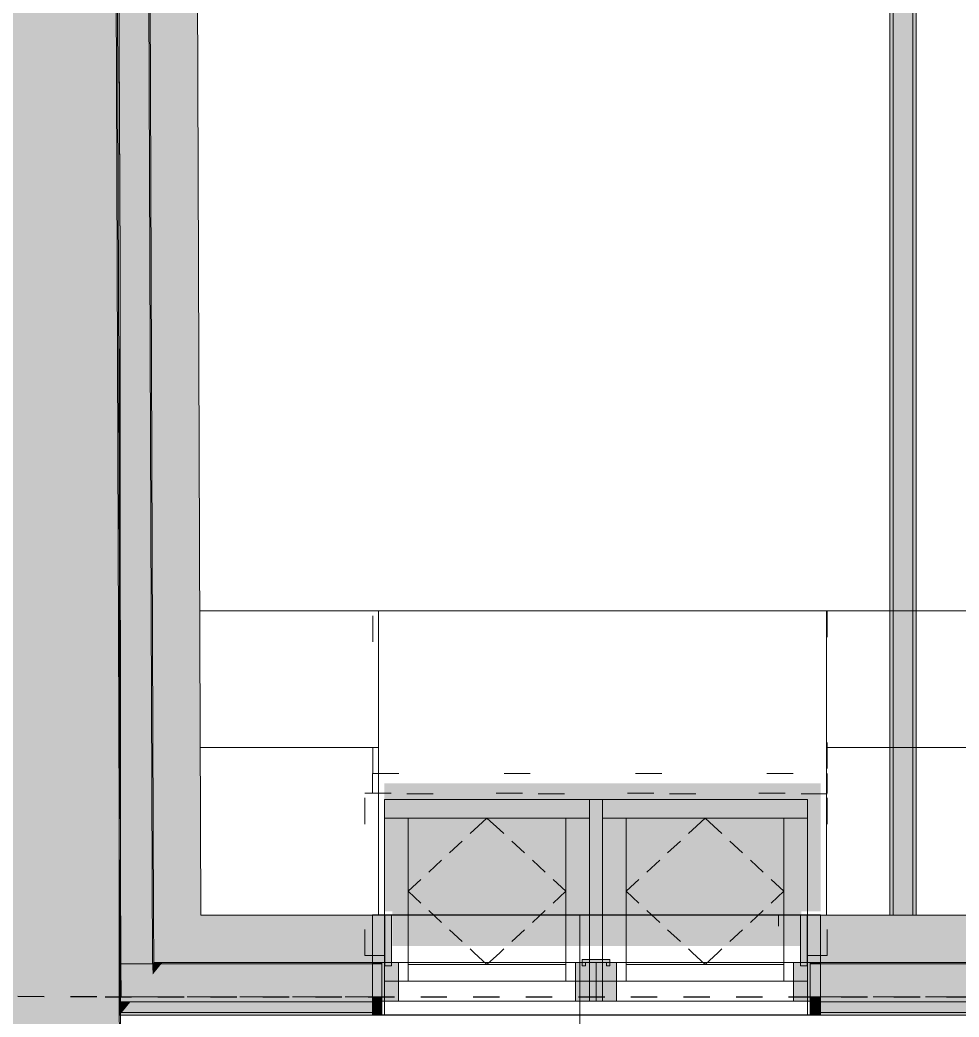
# Model space of a CAD drawing. Header units: metres. Extents: x -3 to 171, y -23 to 41.
# Drawn here: x 133.054 to 136.628, y 20.383 to 24.177 of the extents above; entities that cross this region are included whole.
import ezdxf

# ---------------------------------------------------------------- set-up
doc = ezdxf.new("R2010")
doc.units = ezdxf.units.M
doc.header["$MEASUREMENT"] = 0
doc.linetypes.add('Baufluchtlinie', pattern=[0.013, 0.008, -0.005])
doc.linetypes.add('UNSICHTBAR', pattern=[0.4, 0, -0.4])
for name, color, linetype in [('110 Wand Aussen', 7, 'Continuous'), ('130 Wand Innen', 7, 'Continuous'), ('310 Dachkonstruktion massiv', 7, 'Continuous'), ('325 Dachfenster', 7, 'Continuous'), ('725 Nachbarbebauung', 7, 'Continuous'), ('815 Raumbegrenzung', 7, 'Continuous'), ('905 VP Beschriftung Übersicht.Übersicht', 7, 'Continuous'), ('Neubau_840 Baulinien', 7, 'Continuous')]:
    doc.layers.add(name, color=color, linetype=linetype)
doc.linetypes.add('Grenze Grundstück', pattern='A,0,[1,415_260415_PP_VA_1_7 1 DG1.Shx,S=0.00031746,R=0,X=0,Y=0],-0.04,0', length=0.04)

# ---------------------------------------------------------------- blocks, each defined once
blk = doc.blocks.new('Einfache Fensteröffnung[1]_2', base_point=(133.3792, 35.4602))
at = {"layer": '110 Wand Aussen', "color": 7, "linetype": 'Continuous', "lineweight": 18}
for p, q in [((136.8412, 20.5902), (136.8412, 20.7702)), ((138.5452, 20.5902), (138.5452, 20.7702))]:
    blk.add_line(p, q, dxfattribs=at)
at = {"layer": '110 Wand Aussen', "color": 7, "linetype": 'Continuous', "lineweight": 25}
for p, q in [((138.5452, 20.7702), (136.8412, 20.7702)), ((138.5452, 20.3902), (136.8412, 20.3902))]:
    blk.add_line(p, q, dxfattribs=at)
at = {"layer": '110 Wand Aussen', "color": 7, "linetype": 'Continuous', "lineweight": 13}
for p, q in [((136.8412, 20.5852), (136.8412, 20.5902)), ((136.8412, 20.4602), (136.8412, 20.5852)), ((138.5452, 20.5852), (138.5452, 20.5902)), ((138.5452, 20.4602), (138.5452, 20.5852)), ((136.8412, 20.4402), (136.8412, 20.4602)), ((138.5452, 20.4402), (138.5452, 20.4602)), ((136.8412, 20.4002), (136.8412, 20.4402)), ((138.5452, 20.4002), (138.5452, 20.4402)), ((136.8412, 20.3902), (136.8412, 20.4002)), ((138.5452, 20.3902), (138.5452, 20.4002))]:
    blk.add_line(p, q, dxfattribs=at)
blk = doc.blocks.new('Einfache Fensteröffnung[2]_2', base_point=(133.3792, 35.4602))
at = {"layer": '110 Wand Aussen', "color": 7, "linetype": 'Continuous', "lineweight": 18}
for p, q in [((134.3962, 20.5902), (134.3962, 20.7702)), ((136.1002, 20.5902), (136.1002, 20.7702))]:
    blk.add_line(p, q, dxfattribs=at)
at = {"layer": '110 Wand Aussen', "color": 7, "linetype": 'Continuous', "lineweight": 25}
for p, q in [((136.1002, 20.7702), (134.3962, 20.7702)), ((136.1002, 20.3902), (134.3962, 20.3902))]:
    blk.add_line(p, q, dxfattribs=at)
at = {"layer": '110 Wand Aussen', "color": 7, "linetype": 'Continuous', "lineweight": 13}
for p, q in [((134.3962, 20.5852), (134.3962, 20.5902)), ((134.3962, 20.4602), (134.3962, 20.5852)), ((136.1002, 20.5852), (136.1002, 20.5902)), ((136.1002, 20.4602), (136.1002, 20.5852)), ((134.3962, 20.4402), (134.3962, 20.4602)), ((136.1002, 20.4402), (136.1002, 20.4602)), ((134.3962, 20.4002), (134.3962, 20.4402)), ((136.1002, 20.4002), (136.1002, 20.4402)), ((134.3962, 20.3902), (134.3962, 20.4002)), ((136.1002, 20.3902), (136.1002, 20.4002))]:
    blk.add_line(p, q, dxfattribs=at)
blk = doc.blocks.new('Wand_5_2', base_point=(139.6392, 20.4602))
at = {"layer": '110 Wand Aussen', "linetype": 'Continuous', "lineweight": 0, "true_color": 0x000000}
for points in [[(133.7431, 20.7702), (133.7437, 20.5902), (134.3962, 20.5902), (134.3962, 20.7702)], [(136.8412, 20.7702), (136.1002, 20.7702), (136.1002, 20.5902), (136.8412, 20.5902)], [(139.6392, 20.7702), (138.5452, 20.7702), (138.5452, 20.5902), (139.6392, 20.5902)], [(133.4913, 20.4602), (133.5589, 20.5435), (133.5587, 20.5852), (133.4387, 20.5852), (133.4392, 20.4602)], [(133.4913, 20.4602), (134.3962, 20.4602), (134.3962, 20.5852), (133.5928, 20.5852)], [(133.5587, 20.5852), (133.5589, 20.5435), (133.5639, 20.5496), (133.5637, 20.5852)], [(133.5928, 20.5852), (133.5969, 20.5902), (133.5637, 20.5902), (133.5637, 20.5852)], [(133.5637, 20.5852), (133.5639, 20.5496), (133.5928, 20.5852)], [(133.5928, 20.5852), (134.3962, 20.5852), (134.3962, 20.5902), (133.5969, 20.5902)], [(136.8412, 20.5902), (136.1002, 20.5902), (136.1002, 20.5852), (136.8412, 20.5852)], [(136.1002, 20.4602), (136.8412, 20.4602), (136.8412, 20.5852), (136.1002, 20.5852)], [(139.6392, 20.5902), (138.5452, 20.5902), (138.5452, 20.5852), (139.6392, 20.5852)], [(138.5452, 20.4602), (139.6392, 20.4602), (139.6392, 20.5852), (138.5452, 20.5852)], [(133.4393, 20.4402), (133.4392, 20.4602), (133.4342, 20.4602), (133.4343, 20.4402)], [(133.4751, 20.4402), (133.4913, 20.4602), (133.4392, 20.4602), (133.4393, 20.4402)], [(133.4751, 20.4402), (134.3962, 20.4402), (134.3962, 20.4602), (133.4913, 20.4602)], [(136.1002, 20.4402), (136.8412, 20.4402), (136.8412, 20.4602), (136.1002, 20.4602)], [(138.5452, 20.4402), (139.6392, 20.4402), (139.6392, 20.4602), (138.5452, 20.4602)], [(133.4344, 20.4002), (133.4345, 20.3902), (133.4394, 20.3964), (133.4394, 20.4002)], [(133.4345, 20.3902), (134.3962, 20.3902), (134.3962, 20.4002), (133.4426, 20.4002)], [(133.4394, 20.4002), (133.4394, 20.3964), (133.4426, 20.4002)], [(136.1002, 20.4002), (136.1002, 20.3902), (136.8412, 20.3902), (136.8412, 20.4002)], [(138.5452, 20.4002), (138.5452, 20.3902), (139.6392, 20.3902), (139.6392, 20.4002)]]:
    blk.add_hatch(color=18, dxfattribs=at).paths.add_polyline_path(points)
at = {"layer": '110 Wand Aussen', "linetype": 'Continuous', "lineweight": 0, "true_color": 0xffffff}
for points in [[(133.4394, 20.4002), (133.4393, 20.4402), (133.4343, 20.4402), (133.4344, 20.4002)], [(133.4426, 20.4002), (133.4751, 20.4402), (133.4393, 20.4402), (133.4394, 20.4002)], [(133.4426, 20.4002), (134.3962, 20.4002), (134.3962, 20.4402), (133.4751, 20.4402)], [(136.1002, 20.4002), (136.8412, 20.4002), (136.8412, 20.4402), (136.1002, 20.4402)], [(138.5452, 20.4002), (139.6392, 20.4002), (139.6392, 20.4402), (138.5452, 20.4402)]]:
    blk.add_hatch(color=7, dxfattribs=at).paths.add_polyline_path(points)
at = {"layer": '110 Wand Aussen', "color": 7, "linetype": 'Continuous', "lineweight": 18}
for p, q in [((134.3962, 20.5902), (134.3962, 20.7702)), ((136.1002, 20.5902), (136.1002, 20.7702)), ((136.8412, 20.5902), (136.8412, 20.7702)), ((138.5452, 20.5902), (138.5452, 20.7702)), ((133.5969, 20.5902), (133.5637, 20.5902)), ((133.5969, 20.5902), (133.7437, 20.5902)), ((133.7437, 20.5902), (134.3962, 20.5902)), ((136.1002, 20.5902), (136.8412, 20.5902)), ((138.5452, 20.5902), (139.6392, 20.5902))]:
    blk.add_line(p, q, dxfattribs=at)
at = {"layer": '110 Wand Aussen', "color": 7, "linetype": 'Continuous', "lineweight": 13}
for p, q in [((133.5587, 20.5852), (133.4387, 20.5852)), ((133.4387, 20.5852), (133.4392, 20.4602)), ((133.5637, 20.5852), (133.5587, 20.5852)), ((133.5928, 20.5852), (133.5637, 20.5852)), ((133.5928, 20.5852), (134.3962, 20.5852)), ((134.3962, 20.5852), (134.3962, 20.5902)), ((134.3962, 20.4602), (134.3962, 20.5852)), ((136.1002, 20.5852), (136.1002, 20.5902)), ((136.1002, 20.5852), (136.8412, 20.5852)), ((136.1002, 20.4602), (136.1002, 20.5852)), ((136.8412, 20.5852), (136.8412, 20.5902)), ((136.8412, 20.4602), (136.8412, 20.5852)), ((138.5452, 20.5852), (138.5452, 20.5902)), ((138.5452, 20.5852), (139.6392, 20.5852)), ((138.5452, 20.4602), (138.5452, 20.5852)), ((134.3962, 20.4402), (134.3962, 20.4602)), ((136.1002, 20.4402), (136.1002, 20.4602)), ((136.8412, 20.4402), (136.8412, 20.4602)), ((138.5452, 20.4402), (138.5452, 20.4602)), ((133.4393, 20.4402), (133.4343, 20.4402)), ((133.4751, 20.4402), (133.4393, 20.4402)), ((133.4751, 20.4402), (134.3962, 20.4402)), ((134.3962, 20.4002), (134.3962, 20.4402)), ((136.1002, 20.4402), (136.8412, 20.4402)), ((136.1002, 20.4002), (136.1002, 20.4402)), ((136.8412, 20.4002), (136.8412, 20.4402)), ((138.5452, 20.4402), (139.6392, 20.4402)), ((138.5452, 20.4002), (138.5452, 20.4402)), ((133.4394, 20.4002), (133.4344, 20.4002)), ((133.4426, 20.4002), (133.4394, 20.4002)), ((133.4426, 20.4002), (134.3962, 20.4002)), ((134.3962, 20.3902), (134.3962, 20.4002)), ((136.1002, 20.4002), (136.8412, 20.4002)), ((136.1002, 20.3902), (136.1002, 20.4002)), ((136.8412, 20.3902), (136.8412, 20.4002)), ((138.5452, 20.4002), (139.6392, 20.4002)), ((138.5452, 20.3902), (138.5452, 20.4002))]:
    blk.add_line(p, q, dxfattribs=at)
at = {"layer": '110 Wand Aussen', "color": 7, "linetype": 'Baufluchtlinie', "lineweight": 0}
for p, q in [((133.4392, 20.4602), (133.4342, 20.4602)), ((133.4913, 20.4602), (133.4392, 20.4602)), ((133.4913, 20.4602), (134.3962, 20.4602)), ((136.1002, 20.4602), (136.8412, 20.4602)), ((138.5452, 20.4602), (139.6392, 20.4602))]:
    blk.add_line(p, q, dxfattribs=at)
at = {"layer": '110 Wand Aussen', "color": 7, "linetype": 'Continuous', "lineweight": 18, "flags": 128}
for points in [[(134.3962, 20.7702), (133.7431, 20.7702)], [(136.8412, 20.7702), (136.1002, 20.7702)], [(139.6392, 20.7702), (138.5452, 20.7702)]]:
    blk.add_lwpolyline(points, dxfattribs=at)
at = {"layer": '110 Wand Aussen', "color": 7, "linetype": 'Continuous', "lineweight": 13, "flags": 128}
for points in [[(139.6392, 20.4602), (139.6392, 20.5852)], [(133.4343, 20.4402), (133.4342, 20.4602)], [(139.6392, 20.4402), (139.6392, 20.4602)], [(133.4344, 20.4002), (133.4343, 20.4402)], [(139.6392, 20.4002), (139.6392, 20.4402)], [(133.4345, 20.3902), (133.4344, 20.4002)], [(133.4345, 20.3902), (134.3962, 20.3902)], [(136.1002, 20.3902), (136.8412, 20.3902)], [(138.5452, 20.3902), (139.6392, 20.3902)], [(139.6392, 20.3902), (139.6392, 20.4002)]]:
    blk.add_lwpolyline(points, dxfattribs=at)
at = {"layer": '110 Wand Aussen', "color": 7, "linetype": 'Continuous', "lineweight": 13}
for name in ['Einfache Fensteröffnung[2]_2', 'Einfache Fensteröffnung[1]_2']:
    blk.add_blockref(name, (133.3792, 35.4602), dxfattribs=at)
blk = doc.blocks.new('Decke_6_2', base_point=(121.7766, 27.7159))
at = {"layer": '725 Nachbarbebauung', "linetype": 'Continuous', "lineweight": 0, "true_color": 0x1f1f1f}
blk.add_hatch(color=250, dxfattribs=at).paths.add_polyline_path([(121.7766, 27.7159), (125.924, 12.4101), (126.6488, 12.3921), (133.2526, 12.2408), (133.4382, 12.2396), (133.432, 21.2655), (133.4356, 23.2572), (133.3891, 33.3817), (123.3599, 33.4094), (121.802, 33.4284)])
at = {"layer": '725 Nachbarbebauung', "color": 8, "linetype": 'Continuous', "lineweight": 13, "flags": 128}
blk.add_lwpolyline([(121.7766, 27.7159), (125.924, 12.4101), (126.6488, 12.3921), (133.2526, 12.2408), (133.4382, 12.2396), (133.432, 21.2655), (133.4356, 23.2572), (133.3891, 33.3817), (123.3599, 33.4094), (121.802, 33.4284)], close=True, dxfattribs=at)
blk = doc.blocks.new('Wand_36_2', base_point=(133.4342, 20.4602))
at = {"layer": '110 Wand Aussen', "linetype": 'Continuous', "lineweight": 0, "true_color": 0x000000}
for points in [[(133.4392, 20.4602), (133.401, 30.8911), (133.396, 30.891), (133.4342, 20.4602)], [(133.5587, 20.5852), (133.521, 30.8915), (133.401, 30.8911), (133.4387, 20.5852)], [(133.5637, 20.5902), (133.526, 30.8915), (133.521, 30.8915), (133.5587, 20.5902)], [(133.7431, 20.7702), (133.7059, 30.8922), (133.526, 30.8915), (133.5631, 20.7702)], [(133.7431, 20.7702), (133.5631, 20.7702), (133.5637, 20.5902), (133.5969, 20.5902)], [(133.7431, 20.7702), (133.5969, 20.5902), (133.7437, 20.5902)], [(133.5637, 20.5852), (133.5637, 20.5902), (133.5587, 20.5902), (133.5587, 20.5852)]]:
    blk.add_hatch(color=18, dxfattribs=at).paths.add_polyline_path(points)
at = {"layer": '110 Wand Aussen', "color": 7, "linetype": 'Continuous', "lineweight": 13}
for p, q in [((133.401, 30.8911), (133.4387, 20.5852)), ((133.521, 30.8915), (133.5587, 20.5902)), ((133.5587, 20.5852), (133.4387, 20.5852)), ((133.4387, 20.5852), (133.4392, 20.4602)), ((133.5587, 20.5902), (133.5587, 20.5852)), ((133.5637, 20.5852), (133.5587, 20.5852))]:
    blk.add_line(p, q, dxfattribs=at)
at = {"layer": '110 Wand Aussen', "color": 7, "linetype": 'Continuous', "lineweight": 18}
for p, q in [((133.526, 30.8915), (133.5631, 20.7702)), ((133.5631, 20.7702), (133.5637, 20.5902)), ((133.5969, 20.5902), (133.5637, 20.5902)), ((133.5969, 20.5902), (133.7437, 20.5902))]:
    blk.add_line(p, q, dxfattribs=at)
at = {"layer": '110 Wand Aussen', "color": 7, "linetype": 'Baufluchtlinie', "lineweight": 0}
blk.add_line((133.4392, 20.4602), (133.4342, 20.4602), dxfattribs=at)
at = {"layer": '110 Wand Aussen', "color": 7, "linetype": 'Continuous', "lineweight": 13, "flags": 128}
blk.add_lwpolyline([(133.396, 30.891), (133.4342, 20.4602)], dxfattribs=at)
at = {"layer": '110 Wand Aussen', "color": 7, "linetype": 'Continuous', "lineweight": 18, "flags": 128}
blk.add_lwpolyline([(133.7431, 20.7702), (133.712, 29.2352)], dxfattribs=at)
blk = doc.blocks.new('Wand_50_2', base_point=(136.4642, 28.1352))
at = {"layer": '130 Wand Innen', "linetype": 'Continuous', "lineweight": 0, "true_color": 0x000000}
for points in [[(136.3642, 20.7702), (136.3767, 20.7702), (136.3767, 26.0402), (136.3642, 26.0402)], [(136.3767, 26.0402), (136.3767, 20.7702), (136.4517, 20.7702), (136.4517, 26.0402)], [(136.4517, 26.0402), (136.4517, 20.7702), (136.4642, 20.7702), (136.4642, 26.0402)]]:
    blk.add_hatch(color=18, dxfattribs=at).paths.add_polyline_path(points)
at = {"layer": '130 Wand Innen', "color": 7, "linetype": 'Continuous', "lineweight": 18}
for p, q in [((136.3767, 26.0402), (136.3767, 20.7702)), ((136.4517, 20.7702), (136.4517, 26.0402))]:
    blk.add_line(p, q, dxfattribs=at)
at = {"layer": '130 Wand Innen', "color": 7, "linetype": 'Continuous', "lineweight": 18, "flags": 128}
for points in [[(136.3642, 26.0402), (136.3642, 20.7702)], [(136.4642, 20.7702), (136.4642, 25.8352)], [(136.3642, 20.7702), (136.4642, 20.7702)]]:
    blk.add_lwpolyline(points, dxfattribs=at)
blk = doc.blocks.new('VELUX VerticalBundle[18]_2', base_point=(133.3792, 35.4602))
at = {"layer": '325 Dachfenster', "linetype": 'Continuous', "lineweight": 0, "true_color": 0x000000}
for points in [[(134.4684, 20.5782), (134.4684, 20.6902), (134.4684, 20.7702), (134.4434, 20.7702), (134.4434, 20.6902), (134.4434, 20.5782)], [(136.0242, 20.5782), (136.0492, 20.5782), (136.0492, 20.6902), (136.0492, 20.7702), (136.0242, 20.7702), (136.0242, 20.6902)], [(135.194, 20.5781), (135.2065, 20.5781), (135.2065, 20.5897), (135.2861, 20.5897), (135.2861, 20.5781), (135.2986, 20.5781), (135.2986, 20.6022), (135.194, 20.6022)], [(134.4413, 20.5899), (134.4313, 20.5899), (134.4313, 20.4429), (134.4413, 20.4429)], [(134.4944, 20.5899), (134.4413, 20.5899), (134.4413, 20.4429), (134.4944, 20.4429)], [(135.2213, 20.5899), (135.1682, 20.5899), (135.1682, 20.4429), (135.2213, 20.4429)], [(135.2463, 20.5899), (135.2213, 20.5899), (135.2213, 20.4429), (135.2463, 20.4429)], [(135.2713, 20.5899), (135.2463, 20.5899), (135.2463, 20.4429), (135.2713, 20.4429)], [(135.3244, 20.5899), (135.2713, 20.5899), (135.2713, 20.4429), (135.3244, 20.4429)], [(136.0513, 20.5899), (135.9982, 20.5899), (135.9982, 20.4429), (136.0513, 20.4429)], [(136.0613, 20.5899), (136.0513, 20.5899), (136.0513, 20.4429), (136.0613, 20.4429)]]:
    blk.add_hatch(color=18, dxfattribs=at).paths.add_polyline_path(points)
at = {"layer": '325 Dachfenster', "color": 7, "linetype": 'Continuous', "lineweight": 18}
for p, q in [((135.1682, 20.5899), (134.4944, 20.5899)), ((135.9982, 20.5899), (135.3244, 20.5899)), ((135.1682, 20.4429), (134.4944, 20.4429)), ((135.1682, 20.4429), (134.4944, 20.4429)), ((135.9982, 20.4429), (135.3244, 20.4429)), ((135.9982, 20.4429), (135.3244, 20.4429))]:
    blk.add_line(p, q, dxfattribs=at)
at = {"layer": '325 Dachfenster', "color": 7, "linetype": 'Continuous', "lineweight": 18, "flags": 128}
for points in [[(134.4684, 20.5782), (134.4434, 20.5782), (134.4434, 20.6902), (134.4434, 20.7702), (134.4684, 20.7702), (134.4684, 20.6902)], [(136.0242, 20.5782), (136.0492, 20.5782), (136.0492, 20.6902), (136.0492, 20.7702), (136.0242, 20.7702), (136.0242, 20.6902)], [(135.194, 20.5781), (135.194, 20.6022), (135.2986, 20.6022), (135.2986, 20.5781), (135.2861, 20.5781), (135.2861, 20.5897), (135.2065, 20.5897), (135.2065, 20.5781)], [(134.4413, 20.5899), (134.4313, 20.5899), (134.4313, 20.4429), (134.4413, 20.4429)], [(135.2463, 20.5899), (135.2213, 20.5899), (135.2213, 20.4429), (135.2463, 20.4429)], [(135.2713, 20.5899), (135.2463, 20.5899), (135.2463, 20.4429), (135.2713, 20.4429)], [(136.0613, 20.5899), (136.0513, 20.5899), (136.0513, 20.4429), (136.0613, 20.4429)]]:
    blk.add_lwpolyline(points, close=True, dxfattribs=at)
at = {"layer": '325 Dachfenster', "color": 7, "linetype": 'Continuous', "lineweight": 13, "flags": 128}
for points in [[(134.4944, 20.5899), (134.4413, 20.5899), (134.4413, 20.4429), (134.4944, 20.4429)], [(135.2213, 20.5899), (135.1682, 20.5899), (135.1682, 20.4429), (135.2213, 20.4429)], [(135.3244, 20.5899), (135.2713, 20.5899), (135.2713, 20.4429), (135.3244, 20.4429)], [(136.0513, 20.5899), (135.9982, 20.5899), (135.9982, 20.4429), (136.0513, 20.4429)]]:
    blk.add_lwpolyline(points, close=True, dxfattribs=at)
blk = doc.blocks.new('Wand_134_2', base_point=(134.3962, 20.4602))
at = {"layer": '325 Dachfenster', "linetype": 'Continuous', "lineweight": 0, "true_color": 0x000000}
for points in [[(134.3962, 20.7702), (134.3962, 20.5902), (134.4434, 20.5902), (134.4434, 20.6902), (134.4434, 20.7702)], [(136.0492, 20.6902), (136.0492, 20.5902), (136.1002, 20.5902), (136.1002, 20.7702), (136.0492, 20.7702)], [(134.3962, 20.5902), (134.3962, 20.5852), (134.4313, 20.5852), (134.4313, 20.5902)], [(134.3962, 20.4602), (134.4313, 20.4602), (134.4313, 20.5852), (134.3962, 20.5852)], [(136.0613, 20.5852), (136.1002, 20.5852), (136.1002, 20.5902), (136.0613, 20.5902)], [(136.0613, 20.4602), (136.1002, 20.4602), (136.1002, 20.5852), (136.0613, 20.5852)], [(134.3962, 20.4402), (134.4313, 20.4402), (134.4313, 20.4602), (134.3962, 20.4602)], [(136.0613, 20.4402), (136.1002, 20.4402), (136.1002, 20.4602), (136.0613, 20.4602)], [(134.4313, 20.4002), (134.3962, 20.4002), (134.3962, 20.3902), (134.4313, 20.3902)], [(136.1002, 20.4002), (136.0613, 20.4002), (136.0613, 20.3902), (136.1002, 20.3902)]]:
    blk.add_hatch(color=18, dxfattribs=at).paths.add_polyline_path(points)
at = {"layer": '325 Dachfenster', "linetype": 'Continuous', "lineweight": 0, "true_color": 0xffffff}
for points in [[(134.3962, 20.4002), (134.4313, 20.4002), (134.4313, 20.4402), (134.3962, 20.4402)], [(136.0613, 20.4002), (136.1002, 20.4002), (136.1002, 20.4402), (136.0613, 20.4402)]]:
    blk.add_hatch(color=7, dxfattribs=at).paths.add_polyline_path(points)
at = {"layer": '325 Dachfenster', "color": 7, "linetype": 'Continuous', "lineweight": 18}
for p, q in [((134.4684, 20.6902), (134.4684, 20.7702)), ((136.0242, 20.6902), (136.0242, 20.7702)), ((134.4684, 20.5902), (134.4684, 20.6902)), ((136.0242, 20.5902), (136.0242, 20.6902)), ((134.3962, 20.5902), (134.4313, 20.5902)), ((134.4684, 20.5902), (134.4313, 20.5902)), ((134.4313, 20.5902), (134.4313, 20.3902)), ((136.0242, 20.5902), (136.0613, 20.5902)), ((136.0613, 20.5902), (136.1002, 20.5902)), ((136.0613, 20.5902), (136.0613, 20.3902))]:
    blk.add_line(p, q, dxfattribs=at)
at = {"layer": '325 Dachfenster', "color": 7, "linetype": 'Continuous', "lineweight": 13}
for p, q in [((134.3962, 20.5852), (134.4313, 20.5852)), ((136.0613, 20.5852), (136.1002, 20.5852)), ((134.3962, 20.4402), (134.4313, 20.4402)), ((136.0613, 20.4402), (136.1002, 20.4402)), ((134.3962, 20.4002), (134.4313, 20.4002)), ((136.0613, 20.4002), (136.1002, 20.4002))]:
    blk.add_line(p, q, dxfattribs=at)
at = {"layer": '325 Dachfenster', "color": 7, "linetype": 'Baufluchtlinie', "lineweight": 0}
for p, q in [((134.3962, 20.4602), (134.4313, 20.4602)), ((136.0613, 20.4602), (136.1002, 20.4602))]:
    blk.add_line(p, q, dxfattribs=at)
at = {"layer": '325 Dachfenster', "color": 7, "linetype": 'Continuous', "lineweight": 18, "flags": 128}
for points in [[(134.4434, 20.7702), (134.3962, 20.7702)], [(136.1002, 20.7702), (136.0492, 20.7702)]]:
    blk.add_lwpolyline(points, dxfattribs=at)
at = {"layer": '325 Dachfenster', "color": 7, "linetype": 'Continuous', "lineweight": 13, "flags": 128}
for points in [[(134.3962, 20.3902), (134.4313, 20.3902)], [(136.0613, 20.3902), (136.1002, 20.3902)]]:
    blk.add_lwpolyline(points, dxfattribs=at)
at = {"layer": '325 Dachfenster', "color": 7, "linetype": 'Continuous', "lineweight": 13}
blk.add_blockref('VELUX VerticalBundle[18]_2', (133.3792, 35.4602), dxfattribs=at)
blk = doc.blocks.new('VELUX SlopeRoofBundle[32]_2', base_point=(133.3792, 35.4602))
at = {"layer": '325 Dachfenster', "linetype": 'Continuous', "lineweight": 0, "flags": 128}
for points in [[(134.4413, 21.2105), (134.4413, 21.1398), (134.4413, 20.6164), (134.4413, 20.519), (134.4413, 20.3902)], [(134.4413, 21.2105), (135.2213, 21.2105), (135.2713, 21.2105), (136.0513, 21.2105)], [(135.2213, 21.2105), (135.2213, 21.1398), (135.2213, 20.519)], [(135.2713, 21.2105), (135.2713, 21.1398), (135.2713, 20.519)], [(136.0513, 21.2105), (136.0513, 21.1398), (136.0513, 20.6164), (136.0513, 20.519), (136.0513, 20.3902)], [(134.4413, 21.1398), (134.5313, 21.1398), (134.8313, 21.1398), (135.1313, 21.1398), (135.2213, 21.1398)], [(134.5313, 21.1398), (134.5313, 20.8612), (134.5313, 20.5826), (134.5313, 20.519)], [(134.8313, 21.1398), (134.7829, 21.0948), (134.7676, 21.0806)], [(134.8313, 21.1398), (134.8798, 21.0948), (134.8951, 21.0806)], [(135.1313, 21.1398), (135.1313, 20.8612), (135.1313, 20.5826), (135.1313, 20.519)], [(135.2713, 21.1398), (135.3613, 21.1398), (135.6613, 21.1398), (135.9613, 21.1398), (136.0513, 21.1398)], [(135.3613, 21.1398), (135.3613, 20.8612), (135.3613, 20.5826), (135.3613, 20.519)], [(135.6613, 21.1398), (135.6129, 21.0948), (135.5976, 21.0806)], [(135.6613, 21.1398), (135.7098, 21.0948), (135.7251, 21.0806)], [(135.9613, 21.1398), (135.9613, 20.8612), (135.9613, 20.5826), (135.9613, 20.519)], [(134.7373, 21.0525), (134.6888, 21.0075)], [(134.9254, 21.0525), (134.9738, 21.0075)], [(135.5673, 21.0525), (135.5188, 21.0075)], [(135.7554, 21.0525), (135.8038, 21.0075)], [(134.6586, 20.9794), (134.6101, 20.9344)], [(135.0041, 20.9794), (135.0526, 20.9344)], [(135.4886, 20.9794), (135.4401, 20.9344)], [(135.8341, 20.9794), (135.8826, 20.9344)], [(134.5798, 20.9062), (134.5313, 20.8612)], [(135.0829, 20.9062), (135.1313, 20.8612)], [(135.4098, 20.9062), (135.3613, 20.8612)], [(135.9129, 20.9062), (135.9613, 20.8612)], [(134.5798, 20.8162), (134.5313, 20.8612)], [(135.0829, 20.8162), (135.1313, 20.8612)], [(135.4098, 20.8162), (135.3613, 20.8612)], [(135.9129, 20.8162), (135.9613, 20.8612)], [(134.6586, 20.7431), (134.6101, 20.7881)], [(135.0041, 20.7431), (135.0526, 20.7881)], [(135.4886, 20.7431), (135.4401, 20.7881)], [(135.8341, 20.7431), (135.8826, 20.7881)], [(134.7373, 20.6699), (134.6888, 20.715)], [(134.9254, 20.6699), (134.9738, 20.715)], [(135.5673, 20.6699), (135.5188, 20.715)], [(135.7554, 20.6699), (135.8038, 20.715)], [(134.8313, 20.5826), (134.7829, 20.6276), (134.7676, 20.6418)], [(134.8313, 20.5826), (134.8798, 20.6276), (134.8951, 20.6418)], [(135.6613, 20.5826), (135.6129, 20.6276), (135.5976, 20.6418)], [(135.6613, 20.5826), (135.7098, 20.6276), (135.7251, 20.6418)], [(134.5313, 20.5826), (134.8313, 20.5826), (135.1313, 20.5826)], [(135.3613, 20.5826), (135.6613, 20.5826), (135.9613, 20.5826)], [(136.0513, 20.519), (134.4413, 20.519)], [(136.0513, 20.3902), (135.2463, 20.3902), (134.4413, 20.3902)]]:
    blk.add_lwpolyline(points, dxfattribs=at)
blk = doc.blocks.new('Dachfläche_37_2', base_point=(136.1263, 20.6164))
at = {"layer": '325 Dachfenster', "color": 255, "linetype": 'UNSICHTBAR', "lineweight": 13, "flags": 128}
for points in [[(134.3965, 21.31), (134.3965, 21.928)], [(136.1263, 21.928), (134.3965, 21.928)], [(136.1263, 21.928), (136.1263, 21.31)], [(134.3963, 21.2347), (134.3963, 21.31)], [(134.3963, 21.31), (136.1263, 21.31)], [(136.1263, 21.2347), (136.1263, 21.31)], [(134.3663, 20.6164), (134.3663, 21.2347)], [(134.3663, 21.2347), (136.1263, 21.2347)], [(136.1263, 21.2322), (134.3963, 21.2322)], [(136.1263, 20.6164), (136.1263, 21.2322), (136.1263, 21.2347)], [(134.4413, 20.6164), (134.3963, 20.6164), (134.3663, 20.6164)], [(136.1263, 20.6164), (136.0513, 20.6164)]]:
    blk.add_lwpolyline(points, dxfattribs=at)
at = {"layer": '325 Dachfenster', "linetype": 'Continuous', "lineweight": 0}
blk.add_blockref('VELUX SlopeRoofBundle[32]_2', (133.3792, 35.4602), dxfattribs=at)

msp = doc.modelspace()

# ---------------------------------------------------------------- hatches: boundary and pattern name
at = {"layer": '905 VP Beschriftung Übersicht.Übersicht', "linetype": 'Continuous', "lineweight": 0}
msp.add_hatch(color=255, dxfattribs=at).paths.add_polyline_path([(134.4413, 20.7847), (134.4718, 20.7847), (134.4718, 20.6535), (136.0276, 20.6535), (136.0276, 20.7847), (136.1013, 20.7847), (136.1013, 21.2724), (134.4413, 21.2724)])
at = {"layer": '905 VP Beschriftung Übersicht.Übersicht', "linetype": 'Continuous', "lineweight": 0, "true_color": 0x2a2e32}
msp.add_hatch(color=250, dxfattribs=at).paths.add_polyline_path([(134.4413, 20.7847), (134.4718, 20.7847), (134.4718, 20.6535), (136.0276, 20.6535), (136.0276, 20.7847), (136.1013, 20.7847), (136.1013, 21.2724), (134.4413, 21.2724)])

# ---------------------------------------------------------------- linework, layer by layer
at = {"color": 5, "linetype": 'Continuous', "lineweight": 13}
msp.add_line((135.1842, 20.7702), (135.1842, 18.9992), dxfattribs=at)
at = {"layer": '310 Dachkonstruktion massiv', "color": 8, "linetype": 'Grenze Grundstück', "lineweight": 13, "ltscale": 200}
for p, q in [((134.4193, 20.7702), (134.4193, 21.928)), ((136.1233, 20.7702), (136.1233, 21.928)), ((133.7408, 21.408), (134.4193, 21.408)), ((136.1233, 21.408), (136.8643, 21.408)), ((135.9405, 20.7702), (135.9405, 20.7282))]:
    msp.add_line(p, q, dxfattribs=at)
msp.add_lwpolyline([(133.7389, 21.928), (139.9492, 21.928), (139.9492, 20.7702)], dxfattribs=at)
at = {"layer": '815 Raumbegrenzung', "color": 8, "linetype": 'Continuous', "lineweight": 13}
msp.add_line((134.4347, 20.3902), (136.0647, 20.3902), dxfattribs=at)
at = {"layer": 'Neubau_840 Baulinien', "color": 254, "linetype": 'Grenze Grundstück', "lineweight": 13, "true_color": 0xe3e3e3}
msp.add_lwpolyline([(133.3792, 35.46), (152.3642, 35.459), (152.3372, 24.0151), (152.2827, 15.8899), (152.2278, 4.1322), (133.4457, 1.4333), (133.4356, 23.2572)], close=True, dxfattribs=at)
at = {"layer": 'Neubau_840 Baulinien', "color": 1, "linetype": 'Baufluchtlinie', "lineweight": 25, "true_color": 0xfb0106}
msp.add_lwpolyline([(115.647, 20.5608), (133.3792, 20.4602), (152.3668, 20.4597), (171.3553, 20.4443)], dxfattribs=at)

# ---------------------------------------------------------------- block references
at = {"layer": '110 Wand Aussen', "color": 7, "lineweight": 25}
for name, p in [('Wand_36_2', (133.4342, 20.4602)), ('Wand_5_2', (139.6392, 20.4602))]:
    msp.add_blockref(name, p, dxfattribs=at)
at = {"layer": '130 Wand Innen', "color": 7, "lineweight": 35}
msp.add_blockref('Wand_50_2', (136.4642, 28.1352), dxfattribs=at)
at = {"layer": '325 Dachfenster', "color": 7, "linetype": 'Continuous', "lineweight": 13, "true_color": 0xf4f4f4}
msp.add_blockref('Dachfläche_37_2', (136.1263, 20.6164), dxfattribs=at)
at = {"layer": '325 Dachfenster', "color": 7, "lineweight": 25}
msp.add_blockref('Wand_134_2', (134.3962, 20.4602), dxfattribs=at)
at = {"layer": '725 Nachbarbebauung', "color": 8, "linetype": 'Continuous', "lineweight": 13}
msp.add_blockref('Decke_6_2', (121.7766, 27.7159), dxfattribs=at)

doc.saveas('drawing.dxf')
